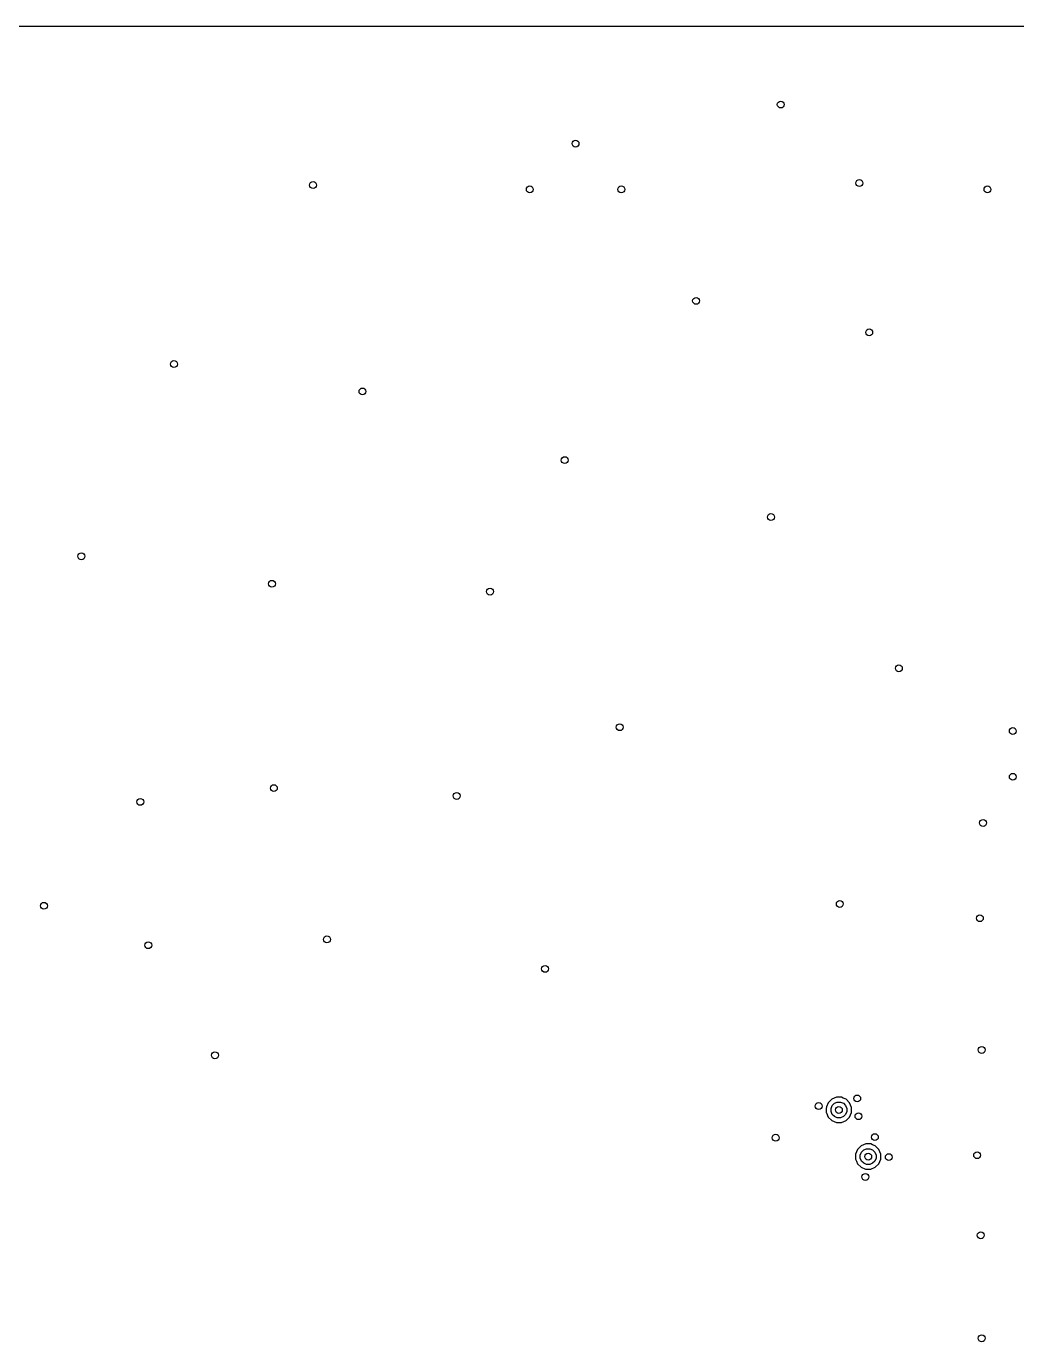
# Model space of a CAD drawing. Extents: x 114.9 to 199.6, y -137.1 to -76.7.
# Drawn here: x 135.74 to 157.38, y -105.39 to -76.65 of the extents above; entities that cross this region are included whole.
import ezdxf

# ---------------------------------------------------------------- set-up
doc = ezdxf.new("R2010")
doc.units = 0
doc.layers.add('BLACK', color=7, linetype='CONTINUOUS')

msp = doc.modelspace()

# ---------------------------------------------------------------- linework, layer by layer
at = {"layer": 'BLACK', "linetype": 'CONTINUOUS'}
for p, q in [((115.67417, -76.6505), (198.78583, -76.6505)), ((153.219757, -100.279029), (153.2145, -100.29172)), ((153.2145, -100.29172), (153.2145, -100.384801)), ((153.256444, -100.17394), (153.219757, -100.262506)), ((153.219757, -100.262506), (153.219757, -100.279029)), ((153.33394, -100.096444), (153.256444, -100.17394)), ((153.318363, -100.295859), (153.344493, -100.232775)), ((153.318363, -100.364141), (153.318363, -100.295859)), ((153.435198, -100.0545), (153.33394, -100.096444)), ((153.344493, -100.232775), (153.392775, -100.184493)), ((153.392775, -100.184493), (153.455859, -100.158363)), ((153.4352, -100.0545), (153.435198, -100.0545)), ((153.5448, -100.0545), (153.4352, -100.0545)), ((153.455859, -100.158363), (153.524141, -100.158363)), ((153.524141, -100.158363), (153.587225, -100.184493)), ((153.544801, -100.0545), (153.5448, -100.0545)), ((153.586744, -100.071874), (153.544801, -100.0545)), ((153.646058, -100.096443), (153.586744, -100.071874)), ((153.587225, -100.184493), (153.635507, -100.232775)), ((153.635507, -100.232775), (153.661637, -100.295859)), ((153.646059, -100.096444), (153.646058, -100.096443)), ((153.646061, -100.096445), (153.646059, -100.096444)), ((153.723555, -100.173939), (153.646061, -100.096445)), ((153.661637, -100.295859), (153.661637, -100.364141)), ((153.723555, -100.17394), (153.723555, -100.173939)), ((153.723557, -100.173942), (153.723555, -100.17394)), ((153.7655, -100.2752), (153.723557, -100.173942)), ((153.7655, -100.3848), (153.7655, -100.2752)), ((153.2145, -100.384801), (153.218621, -100.394749)), ((153.218621, -100.394749), (153.256443, -100.486058)), ((153.256443, -100.486058), (153.256444, -100.486059)), ((153.256444, -100.486059), (153.256445, -100.486061)), ((153.256445, -100.486061), (153.333939, -100.563555)), ((153.344493, -100.427225), (153.318363, -100.364141)), ((153.333939, -100.563555), (153.33394, -100.563555)), ((153.33394, -100.563555), (153.333942, -100.563557)), ((153.333942, -100.563557), (153.4352, -100.6055)), ((153.392775, -100.475507), (153.344493, -100.427225)), ((153.455859, -100.501637), (153.392775, -100.475507)), ((153.4352, -100.6055), (153.435202, -100.6055)), ((153.435202, -100.6055), (153.544798, -100.6055)), ((153.524141, -100.501637), (153.455859, -100.501637)), ((153.587225, -100.475507), (153.524141, -100.501637)), ((153.544798, -100.6055), (153.5448, -100.6055)), ((153.5448, -100.6055), (153.646058, -100.563557)), ((153.635507, -100.427225), (153.587225, -100.475507)), ((153.661637, -100.364141), (153.635507, -100.427225)), ((153.646058, -100.563557), (153.64606, -100.563555)), ((153.64606, -100.563555), (153.646061, -100.563555)), ((153.646061, -100.563555), (153.723555, -100.486061)), ((153.723555, -100.48606), (153.723557, -100.486058)), ((153.723555, -100.486061), (153.723555, -100.48606)), ((153.723557, -100.486058), (153.7655, -100.3848)), ((153.97394, -101.116444), (153.896444, -101.19394)), ((154.075198, -101.0745), (153.97394, -101.116444)), ((154.032775, -101.204493), (154.095859, -101.178363)), ((154.0752, -101.0745), (154.075198, -101.0745)), ((154.1848, -101.0745), (154.0752, -101.0745)), ((154.095859, -101.178363), (154.164141, -101.178363)), ((154.164141, -101.178363), (154.227225, -101.204493)), ((154.184801, -101.0745), (154.1848, -101.0745)), ((154.226744, -101.091874), (154.184801, -101.0745)), ((154.286058, -101.116443), (154.226744, -101.091874)), ((154.286059, -101.116444), (154.286058, -101.116443)), ((154.286061, -101.116445), (154.286059, -101.116444)), ((154.363555, -101.193939), (154.286061, -101.116445)), ((153.896444, -101.19394), (153.8545, -101.295198)), ((153.8545, -101.295198), (153.8545, -101.404801)), ((153.8545, -101.404801), (153.871874, -101.446744)), ((153.871874, -101.446744), (153.896443, -101.506058)), ((153.958363, -101.315859), (153.984493, -101.252775)), ((153.958363, -101.384141), (153.958363, -101.315859)), ((153.984493, -101.447225), (153.958363, -101.384141)), ((153.984493, -101.252775), (154.032775, -101.204493)), ((154.032775, -101.495507), (153.984493, -101.447225)), ((154.227225, -101.204493), (154.275507, -101.252775)), ((154.275507, -101.447225), (154.227225, -101.495507)), ((154.275507, -101.252775), (154.301637, -101.315859)), ((154.301637, -101.384141), (154.275507, -101.447225)), ((154.301637, -101.315859), (154.301637, -101.384141)), ((154.363555, -101.19394), (154.363555, -101.193939)), ((154.363557, -101.193942), (154.363555, -101.19394)), ((154.4055, -101.2952), (154.363557, -101.193942)), ((154.363557, -101.506058), (154.4055, -101.4048)), ((154.4055, -101.4048), (154.4055, -101.2952)), ((153.896443, -101.506058), (153.896444, -101.506059)), ((153.896444, -101.506059), (153.896445, -101.506061)), ((153.896445, -101.506061), (153.973939, -101.583555)), ((153.973939, -101.583555), (153.97394, -101.583555)), ((153.97394, -101.583555), (153.973942, -101.583557)), ((153.973942, -101.583557), (154.071982, -101.624167)), ((154.095859, -101.521637), (154.032775, -101.495507)), ((154.071982, -101.624167), (154.10282, -101.624167)), ((154.164141, -101.521637), (154.095859, -101.521637)), ((154.10282, -101.624167), (154.106038, -101.6255)), ((154.106038, -101.6255), (154.184798, -101.6255)), ((154.227225, -101.495507), (154.164141, -101.521637)), ((154.184798, -101.6255), (154.1848, -101.6255)), ((154.1848, -101.6255), (154.286058, -101.583557)), ((154.286058, -101.583557), (154.28606, -101.583555)), ((154.28606, -101.583555), (154.286061, -101.583555)), ((154.286061, -101.583555), (154.363555, -101.506061)), ((154.363555, -101.50606), (154.363557, -101.506058)), ((154.363555, -101.506061), (154.363555, -101.50606))]:
    msp.add_line(p, q, dxfattribs=at)
at = {"layer": 'BLACK'}
for centre in [(152.22, -78.36), (147.736, -79.2135), (142, -80.12), (146.736, -80.2135), (148.736, -80.2135), (153.937415, -80.075578), (156.736, -80.2135), (150.37, -82.65), (154.15206, -83.338182), (138.96, -84.03), (143.08, -84.63), (147.5, -86.13), (152.00561, -87.373509), (136.937529, -88.232089), (141.101643, -88.833095), (145.866762, -89.004811), (154.8, -90.68), (148.700077, -91.966912), (157.29, -92.05), (157.29, -93.05), (141.144572, -93.297711), (145.14, -93.47), (138.225399, -93.598215), (156.64, -94.06), (136.12, -95.87), (153.51, -95.83), (156.57, -96.14), (142.303655, -96.603245), (138.4, -96.73), (147.068774, -97.24718), (139.856701, -99.136056), (156.61, -99.02), (153.89, -100.08), (153.04812, -100.244888), (153.49, -100.33), (153.918415, -100.467704), (152.11, -100.9385), (154.275612, -100.924207), (154.13, -101.35), (154.579847, -101.361838), (156.51, -101.32), (154.068679, -101.795804), (156.59, -103.07), (156.61, -105.32)]:
    msp.add_circle(centre, 0.075, dxfattribs=at)

doc.saveas('drawing.dxf')
